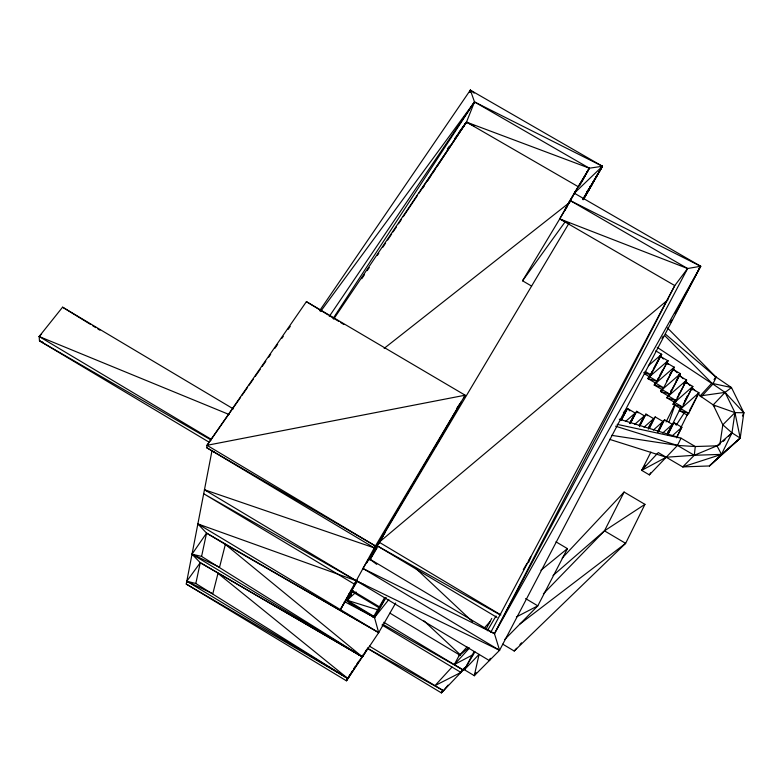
<?xml version="1.0" encoding="UTF-8"?>
<svg xmlns="http://www.w3.org/2000/svg" width="783" height="783" viewBox="0 0 783 783"><rect width="100%" height="100%" fill="white"/><g stroke="black" fill="none" stroke-linecap="round" stroke-linejoin="round"><path stroke-width="1.17" d="M470.045 92.472L470.338 90.104L602.44 166.26L583.932 198.716M714.047 379.589L715.789 376.829L731.469 387.556L743.85 412.758L740.219 438.108L709.427 465.954L682.698 466.913L658.288 452.584L641.688 470.368L649.381 474.889L677.481 445.429L681.053 438.186L695.275 446.525L716.974 445.821L718.872 445.116M719.822 444.773L722.826 424.807L713.196 404.899L700.129 395.924L711.737 383.259L731.469 387.556L725.068 392.391L713.196 404.899L714.791 406.641M240.596 397.333L207.025 445.312L465.161 395.209L374.294 547.894L206.595 447.641L207.025 445.312L306.398 301.661L465.161 395.209L463.83 397.598M395.699 603.008L378.688 632.635L346.419 680.809L186.256 584.059L211.968 450.851L214.141 451.967M361.012 658.18L347.936 678.548L195.828 583.492L200.262 562.693L192.011 554.207L206.565 533.106L197.864 523.915L356.245 580.751L499.583 650.311L700.658 266.249L574.33 193.195L589.354 168.198L602.44 166.26L587.123 192.775M368.059 647.492L362.431 656.908L201.593 556.41L206.565 533.106L378.688 632.635L374.509 617.533L345.646 600.199M475.995 672.45L474.292 675.68L479.069 654.392L464.407 669.739L474.292 675.68L499.583 650.311L494.464 633.682L368.901 558.543L362.979 568.487L499.583 650.311M363.136 654.588L362.431 656.908L200.262 562.693L186.794 581.231L347.936 678.548L217.987 573.381L212.8 593.739L186.794 581.231L195.828 583.492M669.054 421.88L675.044 404.821M469.457 92.365L470.338 90.104L474.185 93.118M436.953 166.71L466.482 122.109L474.508 101.937L470.338 90.104L319.591 310.773M528.505 562.625L530.757 556.997L528.271 561.205M474.292 675.68L475.203 673.419M742.441 416.037L743.85 412.758L725.068 392.391L711.737 383.259M667.909 434.076L672.401 424.366L673.987 422.634L681.846 427.244L676.59 437.834M681.944 406.553L680.926 408.755L698.945 392.753L691.193 388.231L692.72 389.807M675.719 400.211L674.692 402.413L692.808 386.43L685.037 381.889L683.941 384.052M657.984 432.245L663.025 421.508L664.571 419.776L672.401 424.366L667.449 433.684M649.117 428.281L653.697 418.67L655.214 416.938L663.025 421.508L657.72 432.01M663.279 387.497L662.124 389.631L663.23 387.468L662.124 389.631L680.437 373.677L672.626 369.126L674.202 367.256L666.382 362.695L667.948 364.301M639.809 425.414L645.916 414.109L653.697 418.67L648.363 429.133M656.859 380.998L655.802 383.19L674.202 367.256L663.681 387.8L660.578 391.451L676.277 400.622L686.632 380.068L678.851 375.527L676.101 380.92M630.031 423.623L636.667 411.31L644.419 415.851L639.603 425.218M667.419 327.862L716.191 377.279L712.824 384.14L701.186 396.795L697.751 393.36M621.35 419.737L627.477 408.52L635.209 413.042L629.826 423.417M680.779 427.89L688.208 412.905M562.184 558.093L624.11 492.067L644.947 504.35L625.637 543.353L514.216 651.016L502.774 644.174M667.674 432.402L668.721 430.298M667.654 433.86L680.956 407.277M667.645 435.319L673.987 422.634L675.553 424.22M682.013 406.592L680.926 408.755L682.062 406.631M684.714 401.19L687.415 395.797M658.728 431.355L664.571 419.776M689.383 410.821L698.945 392.753L688.746 413.326L673.116 404.185L674.75 400.955M678.499 394.847L679.595 392.694M700.129 395.924L725.068 392.391L734.953 412.612L740.219 438.108L721.486 454.365L694.296 455.285L666.216 457.233L641.688 470.368L650.898 452.065M666.079 421.929L674.75 404.703M543.392 593.827L604.476 530.845L624.11 492.067L622.671 494.034M649.342 428.467L655.214 416.938M668.506 394.603L666.862 397.833L682.522 406.984L692.808 386.43L683.187 404.498M670.62 391.715L671.716 389.562M648.461 427.704L650.056 424.572M639.476 426.637L645.916 414.109L647.482 415.685M670.708 391.774L680.437 373.677L669.994 394.221L660.578 391.451L661.684 389.298M669.866 374.519L670.972 372.365M679.341 410.507L688.746 413.326L687.131 415.068L679.341 410.507L682.522 406.984L673.116 404.185L676.277 400.622L666.862 397.833L669.994 394.221L654.265 385.03L655.371 382.877M658.581 377.798L655.802 383.19L667.938 360.806L660.108 356.236L653.365 369.175M659.697 375.644L662.487 370.251M652.249 371.328L649.44 376.721L667.938 360.806L657.338 381.341L654.265 385.03L663.681 387.8L647.923 378.59L649.038 376.437M630.746 422.732L636.667 411.31L638.233 412.876M655.763 350.892L661.655 354.317L650.967 374.842L647.923 378.59L657.338 381.341L644.507 373.843M620.645 420.579L626.048 410.253L623.395 412.553M621.526 419.894L627.477 408.52L629.835 410.86M329.281 316.43L474.508 101.937L602.44 166.26L574.33 193.195L575.896 190.67L564.602 210.705L569.975 200.448L589.354 168.198L474.508 101.937L320.59 311.468M489.355 660.568L490.491 658.405L489.355 660.568L204.461 489.737L374.294 547.894M490.706 632.458L674.78 285.589L687.611 268.53L700.658 266.249L675.259 313.65M569.975 200.448L700.658 266.249L494.464 633.682L674.78 285.589L559.728 218.897L569.975 200.448L687.611 268.53L494.464 633.682L362.979 568.487M687.131 415.068L688.257 412.944M676.904 436.591L681.846 427.244L672.196 435.906M461.98 670.463L460.933 672.421L434.986 685.624L452.016 667.067M464.388 667.85L463.242 670.003L382.642 624.188M474.116 651.515L464.407 669.739L474.948 651.818M486.096 629.043L491.744 618.443M658.053 430.787L663.025 421.508L653.335 430.092M676.962 398.156L686.632 380.068L668.428 396.032L669.563 393.908M462.087 670.268L460.933 672.421L381.967 624.981M661.978 338.432L663.132 336.279M670.639 322.273L671.794 320.12M473.284 654.539L454.267 664.61L459.024 655.772L467.04 646.954M648.481 428.36L653.697 418.67L643.998 427.215M344.344 601.55L374.509 617.533L384.952 598.173M639.202 425.502L644.419 415.851L634.719 424.357M666.725 381.106L674.202 367.256M629.982 422.654L635.209 413.042L625.49 421.508M649.44 376.721L661.655 354.317L648.363 365.681M621.399 418.768L626.048 410.253M357.195 581.338L340.39 609.605L375.37 545.937L207.025 445.312M366.62 562.693L368.901 558.543L376.731 564.357M597.194 175.118L583.247 199.528M497.009 617.444L377.181 545.82L379.178 542.218L667.948 299.791M347.632 599.905L352.193 591.664L379.344 607.951M369.83 559.806L377.318 546.289M378.463 544.205L384.796 532.763L383.063 534.456M580.183 184.622L589.354 168.198L466.482 122.109L459.269 131.975M579.449 185.992L580.634 183.858M581.808 181.725L588.317 169.999M456.881 408.109L461.109 402.159L435.925 446.095M564.621 210.686L575.896 190.67M583.1 198.921L602.44 166.26L600.62 167.865M583.041 198.999L602.44 166.26M350.04 674.525L346.419 680.809L352.281 670.992M366.415 649.978L362.431 656.908L200.262 562.693M340.39 609.605L357.42 580.134M369.586 559.082L377.504 545.399M378.718 543.294L384.796 532.763M373.08 617.533L384.57 597.703M349.032 602.949L374.509 617.533L386.156 597.429M366.728 562.889L461.109 402.159M583.081 199.782L591.694 185.111L589.765 186.618M487.349 630.746L496.031 615.996M523.308 569.642L527.028 563.32M649.381 474.889L650.614 472.795M352.986 590.529L347.094 600.238L374.333 616.603M356.236 581.035L354.386 584.138L203.688 493.75L356.245 580.751L365.005 585.097M368.773 559.698L569.065 223.126M369.958 559.874L373.002 554.765M373.422 554.07L377.161 547.777M531.598 286.079L522.545 280.803L564.034 211.743M564.563 210.852L567.391 206.135M569.231 203.071L570.464 201.025M333.039 318.603L474.508 101.937M676.169 425.238L684.117 413.091M641.688 470.368L644.986 465.337M422.869 187.998L424.21 185.972M427.567 180.902L430.914 175.832M432.265 173.806L435.612 168.737M361.785 278.728L364.506 274.657M367.227 270.595L369.263 267.541M377.426 255.336L378.786 253.3M382.858 247.203L385.579 243.131M387.624 240.078L391.696 233.98M393.056 231.944L396.462 226.864M398.498 223.811L401.219 219.739M403.255 216.695L417.535 195.339M418.895 193.303L466.482 122.109L474.106 125.946M353.476 669.074L355.423 666.157M356.725 664.209L358.683 661.283M333.646 319.112L466.482 122.109L577.805 186.452M241.996 395.337L247.585 387.331M248.984 385.334L253.183 379.334M255.278 376.339L260.181 369.341M262.276 366.346L265.77 361.345M268.569 357.342L270.673 354.347M274.862 348.347L277.662 344.354M281.86 338.354L283.26 336.347M288.154 329.359L290.258 326.354M447.308 149.015L449.442 146.02M454.414 139.051L466.482 122.109M522.545 280.803L565.316 221.609M586.702 192.011L591.694 185.111L589.961 186.775M565.982 550.606L567.43 548.629L555.999 541.846M698.475 269.098L700.658 266.249M374.509 617.533L388.867 599.494M209.413 442.375L39.483 340.84L39.15 336.514L62.581 307.19L233.363 408.902M660.108 356.236L661.655 354.317M367.844 648.51L443.472 690.733L448.062 685.115M464.769 668.144L463.242 670.003L383.748 622.26M666.901 362.069L667.938 360.806M514.216 651.016L516.653 648.285M519.902 644.644L521.517 642.823M483.894 628.426L490.021 621.673M454.267 664.61L469.36 648.167M211.371 439.39L39.15 336.514L41.597 333.94M467.314 665.736L441.406 692.896L367.785 648.569M504.702 639.505L537.804 605.856L567.43 548.629L540.936 570.278M723.296 441.367L725.038 439.674M728.513 436.278L731.978 432.872L734.953 412.612L713.196 404.899M356.138 592.026L347.094 600.238L377.259 609.693M662.741 432.989L672.401 424.366M673.116 404.185L674.926 402.589M660.578 391.451L662.408 389.856M553.052 575.476L604.476 530.845L644.947 504.35M654.265 385.03L656.095 383.445M716.974 445.821L721.486 454.365L682.698 466.913L694.296 455.285L716.974 445.821L731.978 432.872L740.219 438.108L709.427 465.954L721.486 454.365L731.978 432.872L722.826 424.807L734.953 412.612L743.85 412.758M647.923 378.59L649.763 376.995M459.024 655.772L468.86 647.57M384.14 348.386L569.593 202.494M586.78 191.864L588.699 190.347M519.892 624.041L625.637 543.353L604.476 530.845M516.369 616.955L537.804 605.856L525.618 598.584M611.66 435.348L677.481 445.429L695.275 446.525L694.296 455.285L677.481 445.429L615.634 426.216M617.151 424.347L681.053 438.186L619.324 419.179M206.565 533.106L225.357 544.41L362.431 656.908L192.011 554.207L201.593 556.41M643.636 372.718L650.967 374.842L645.026 371.377M609.546 439.341L666.216 457.233M687.611 268.53L559.728 218.897L568.399 223.263M39.15 336.514L229.086 414.501M42.879 342.23L39.483 340.84L211.028 439.987M192.011 554.207L219.553 567.235L225.357 544.41L378.688 632.635L197.864 523.915L200.027 525.021M204.461 489.737L206.634 490.843M197.864 523.915L200.017 525.06M186.794 581.231L188.957 582.386M377.181 545.82L499.711 614.616M206.595 447.641L375.37 545.937M186.256 584.059L347.936 678.548M379.178 542.218L500.914 614.949M351.254 589.932L380.558 607.52M389.973 613.167L460.081 655.254M349.365 593.416L351.459 594.679M369.4 646.141L443.472 690.733M306.398 301.661L328.292 315.001M330.377 316.273L338.716 321.353M340.801 322.625L343.933 324.534M62.581 307.19L90.593 324.446M92.668 325.728L95.771 327.646M97.846 328.929L99.921 330.201M657.26 347.368L712.824 384.14L664.698 335.564M665.599 334.282L716.191 377.279M349.081 593.788L350.901 595.423M423.985 620.899L460.404 654.852M415.519 568.155L472.57 621.702M659.981 355.56L663.416 359.006M666.852 362.441L668.565 364.154M672.861 368.45L677.148 372.747M678.871 374.46L683.158 378.757M685.732 381.331L690.029 385.627M691.741 387.35L695.177 390.786M672.626 369.126L674.183 370.721M685.037 381.889L686.574 383.474M675.778 400.25L674.692 402.413L675.827 400.279M442.561 690.743L441.406 692.896L442.561 690.753"/></g></svg>
